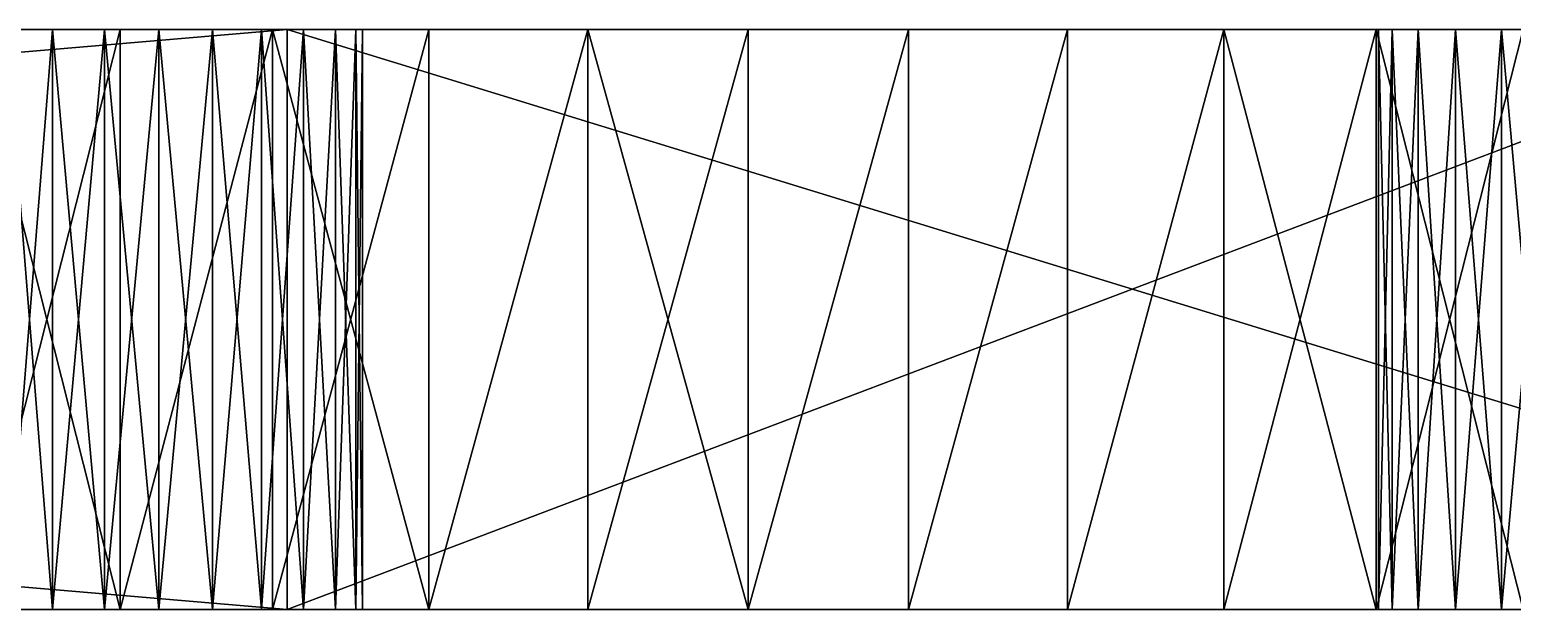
# Model space of a CAD drawing. Header units: metres. Extents: x -5.7 to 75.9, y 0 to 4.
# Drawn here: x 39.54 to 49.77, y 0 to 4 of the extents above; entities that cross this region are included whole.
import ezdxf

# ---------------------------------------------------------------- set-up
doc = ezdxf.new("R2010")
doc.units = ezdxf.units.M

msp = doc.modelspace()

# ---------------------------------------------------------------- linework, layer by layer
for points in [[(-5.696938, 4, 90), (-5.696938, 0, 90), (41.318542, 0, 90)], [(41.318542, 4, 90), (-5.696938, 4, 90), (41.318542, 0, 90)], [(41.318542, 4, -5), (41.318542, 0, -5), (-5.696938, 0, -5)], [(-5.696938, 4, -5), (41.318542, 4, -5), (-5.696938, 0, -5)], [(9, 4, 84), (-5.696938, 4, 90), (41.318542, 4, 90)], [(-5.696938, 4, -5), (9, 4), (41.318542, 4, -5)], [(14.571653, 4, 74.554253), (9, 4, 84), (41.318542, 4, 90)], [(9, 4), (14.957937, 4, 11.532753), (41.318542, 4, -5)], [(14.957937, 4, 74.234688), (14.571653, 4, 74.554253), (41.318542, 4, 90)], [(15.252613, 4, 73.829102), (14.957937, 4, 74.234688), (41.318542, 4, 90)], [(14.957937, 4, 11.532753), (15.252613, 4, 11.93834), (41.318542, 4, -5)], [(15.252613, 4, 73.829102), (41.318542, 4, 90), (39.382347, 4, 67.823776)], [(15.252613, 4, 11.93834), (39.382347, 4, 15.512235), (41.318542, 4, -5)], [(30.314461, 4, 25.777369), (30.452875, 4, 26.126965), (39.699814, 4, 18.025246)], [(39.382347, 4, 17.823774), (30.314461, 4, 25.777369), (39.699814, 4, 18.025246)], [(30.452875, 4, 57.873035), (39.699814, 4, 65.31076), (40.1651, 4, 53.189667)], [(39.151138, 4, 52.741959), (30.452875, 4, 57.873035), (40.1651, 4, 53.189667)], [(30.452875, 4, 26.126965), (39.151138, 4, 31.258041), (40.1651, 4, 30.810333)], [(30.452875, 4, 57.873035), (39.382347, 4, 65.512238), (39.699814, 4, 65.31076)], [(30.452875, 4, 26.126965), (40.1651, 4, 30.810333), (39.699814, 4, 18.025246)], [(40.1651, 4, 53.189667), (40.1651, 0, 53.189667), (39.151138, 0, 52.741959)], [(39.151138, 4, 52.741959), (40.1651, 4, 53.189667), (39.151138, 0, 52.741959)], [(40.1651, 4, 30.810333), (39.151138, 4, 31.258041), (40.1651, 0, 30.810333)], [(39.151138, 4, 31.258041), (39.151138, 0, 31.258041), (40.1651, 0, 30.810333)], [(39.382347, 4, 17.823774), (39.699814, 4, 18.025246), (39.382347, 0, 17.823774)], [(39.699814, 4, 18.025246), (39.699814, 0, 18.025246), (39.382347, 0, 17.823774)], [(39.382347, 4, 15.512235), (39.382347, 0, 15.512235), (39.699814, 0, 15.310764)], [(39.699814, 4, 15.310764), (39.382347, 4, 15.512235), (39.699814, 0, 15.310764)], [(39.382347, 4, 67.823776), (39.699814, 4, 68.025246), (39.699814, 0, 68.025246)], [(39.382347, 4, 67.823776), (39.699814, 0, 68.025246), (39.382347, 0, 67.823776)], [(39.699814, 4, 65.31076), (39.382347, 4, 65.512238), (39.382347, 0, 65.512238)], [(39.699814, 4, 65.31076), (39.382347, 0, 65.512238), (39.699814, 0, 65.31076)], [(39.382347, 4, 67.823776), (41.318542, 4, 90), (39.699814, 4, 68.025246)], [(39.382347, 4, 15.512235), (39.699814, 4, 15.310764), (41.318542, 4, -5)], [(39.699814, 4, 18.025246), (40.057411, 4, 18.141436), (39.699814, 0, 18.025246)], [(40.057411, 4, 18.141436), (40.057411, 0, 18.141436), (39.699814, 0, 18.025246)], [(40.057411, 4, 15.194573), (39.699814, 4, 15.310764), (39.699814, 0, 15.310764)], [(40.057411, 4, 15.194573), (39.699814, 0, 15.310764), (40.057411, 0, 15.194573)], [(39.699814, 4, 68.025246), (40.057411, 4, 68.141434), (40.057411, 0, 68.141434)], [(39.699814, 4, 68.025246), (40.057411, 0, 68.141434), (39.699814, 0, 68.025246)], [(39.699814, 4, 65.31076), (39.699814, 0, 65.31076), (40.057411, 0, 65.194572)], [(40.057411, 4, 65.194572), (39.699814, 4, 65.31076), (40.057411, 0, 65.194572)], [(39.699814, 4, 65.31076), (40.057411, 4, 65.194572), (40.1651, 4, 53.189667)], [(39.699814, 4, 68.025246), (41.318542, 4, 90), (40.057411, 4, 68.141434)], [(39.699814, 4, 15.310764), (40.057411, 4, 15.194573), (41.318542, 4, -5)], [(39.699814, 4, 18.025246), (40.1651, 4, 30.810333), (40.057411, 4, 18.141436)], [(40.057411, 4, 15.194573), (40.057411, 0, 15.194573), (40.432671, 0, 15.170964)], [(40.432671, 4, 15.170964), (40.057411, 4, 15.194573), (40.432671, 0, 15.170964)], [(40.057411, 4, 18.141436), (40.432671, 4, 18.165045), (40.057411, 0, 18.141436)], [(40.432671, 4, 18.165045), (40.432671, 0, 18.165045), (40.057411, 0, 18.141436)], [(40.057411, 4, 68.141434), (40.432671, 4, 68.165047), (40.057411, 0, 68.141434)], [(40.432671, 4, 68.165047), (40.432671, 0, 68.165047), (40.057411, 0, 68.141434)], [(40.057411, 4, 65.194572), (40.057411, 0, 65.194572), (40.432671, 0, 65.170967)], [(40.432671, 4, 65.170967), (40.057411, 4, 65.194572), (40.432671, 0, 65.170967)], [(40.057411, 4, 18.141436), (41.216045, 4, 30.458092), (40.432671, 4, 18.165045)], [(40.1651, 4, 53.189667), (40.057411, 4, 65.194572), (41.216045, 4, 53.541908)], [(40.057411, 4, 65.194572), (40.432671, 4, 65.170967), (41.216045, 4, 53.541908)], [(40.057411, 4, 68.141434), (41.318542, 4, 90), (40.432671, 4, 68.165047)], [(40.057411, 4, 15.194573), (40.432671, 4, 15.170964), (41.318542, 4, -5)], [(40.1651, 4, 30.810333), (41.216045, 4, 30.458092), (40.057411, 4, 18.141436)], [(41.216045, 4, 53.541908), (41.216045, 0, 53.541908), (40.1651, 0, 53.189667)], [(40.1651, 4, 53.189667), (41.216045, 4, 53.541908), (40.1651, 0, 53.189667)], [(41.216045, 4, 30.458092), (40.1651, 4, 30.810333), (40.1651, 0, 30.810333)], [(41.216045, 4, 30.458092), (40.1651, 0, 30.810333), (41.216045, 0, 30.458092)], [(40.432671, 4, 15.170964), (40.432671, 0, 15.170964), (40.80201, 0, 15.24142)], [(40.80201, 4, 15.24142), (40.432671, 4, 15.170964), (40.80201, 0, 15.24142)], [(40.432671, 4, 18.165045), (40.80201, 4, 18.094589), (40.432671, 0, 18.165045)], [(40.80201, 4, 18.094589), (40.80201, 0, 18.094589), (40.432671, 0, 18.165045)], [(40.432671, 4, 68.165047), (40.80201, 4, 68.094589), (40.80201, 0, 68.094589)], [(40.432671, 4, 68.165047), (40.80201, 0, 68.094589), (40.432671, 0, 68.165047)], [(40.432671, 4, 65.170967), (40.432671, 0, 65.170967), (40.80201, 0, 65.241417)], [(40.80201, 4, 65.241417), (40.432671, 4, 65.170967), (40.80201, 0, 65.241417)], [(41.216045, 4, 30.458092), (42.295006, 4, 30.204323), (40.432671, 4, 18.165045)], [(40.432671, 4, 18.165045), (42.295006, 4, 30.204323), (40.80201, 4, 18.094589)], [(41.216045, 4, 53.541908), (40.432671, 4, 65.170967), (42.295006, 4, 53.795677)], [(40.432671, 4, 65.170967), (40.80201, 4, 65.241417), (42.295006, 4, 53.795677)], [(40.432671, 4, 68.165047), (41.318542, 4, 90), (40.80201, 4, 68.094589)], [(41.318542, 4, -5), (40.432671, 4, 15.170964), (51.877586, 4, 4.785977)], [(40.432671, 4, 15.170964), (40.80201, 4, 15.24142), (51.877586, 4, 4.785977)], [(40.80201, 4, 15.24142), (40.80201, 0, 15.24142), (41.142223, 0, 15.401513)], [(41.142223, 4, 15.401513), (40.80201, 4, 15.24142), (41.142223, 0, 15.401513)], [(40.80201, 4, 18.094589), (41.142223, 4, 17.934496), (40.80201, 0, 18.094589)], [(41.142223, 4, 17.934496), (41.142223, 0, 17.934496), (40.80201, 0, 18.094589)], [(41.142223, 4, 65.401512), (40.80201, 4, 65.241417), (40.80201, 0, 65.241417)], [(41.142223, 4, 65.401512), (40.80201, 0, 65.241417), (41.142223, 0, 65.401512)], [(40.80201, 4, 68.094589), (41.142223, 4, 67.934494), (41.142223, 0, 67.934494)], [(40.80201, 4, 68.094589), (41.142223, 0, 67.934494), (40.80201, 0, 68.094589)], [(42.295006, 4, 30.204323), (43.39278, 4, 30.051189), (40.80201, 4, 18.094589)], [(43.39278, 4, 30.051189), (44.5, 4, 30), (40.80201, 4, 18.094589)], [(40.80201, 4, 18.094589), (44.5, 4, 30), (41.142223, 4, 17.934496)], [(40.80201, 4, 65.241417), (41.142223, 4, 65.401512), (43.39278, 4, 53.948811)], [(42.295006, 4, 53.795677), (40.80201, 4, 65.241417), (43.39278, 4, 53.948811)], [(41.142223, 4, 67.934494), (40.80201, 4, 68.094589), (54.348534, 4, 78.862305)], [(40.80201, 4, 68.094589), (41.318542, 4, 90), (54.348534, 4, 78.862305)], [(40.80201, 4, 15.24142), (41.142223, 4, 15.401513), (51.877586, 4, 4.785977)], [(41.142223, 4, 15.401513), (41.142223, 0, 15.401513), (41.431938, 0, 15.641184)], [(41.431938, 4, 15.641184), (41.142223, 4, 15.401513), (41.431938, 0, 15.641184)], [(41.142223, 4, 17.934496), (41.431938, 4, 17.694826), (41.142223, 0, 17.934496)], [(41.431938, 4, 17.694826), (41.431938, 0, 17.694826), (41.142223, 0, 17.934496)], [(41.142223, 4, 65.401512), (41.142223, 0, 65.401512), (41.431938, 0, 65.641182)], [(41.431938, 4, 65.641182), (41.142223, 4, 65.401512), (41.431938, 0, 65.641182)], [(41.142223, 4, 67.934494), (41.431938, 4, 67.694824), (41.431938, 0, 67.694824)], [(41.142223, 4, 67.934494), (41.431938, 0, 67.694824), (41.142223, 0, 67.934494)], [(41.431938, 4, 67.694824), (41.142223, 4, 67.934494), (49.382347, 4, 67.823776)], [(49.382347, 4, 67.823776), (41.142223, 4, 67.934494), (49.699814, 4, 68.025246)], [(41.142223, 4, 67.934494), (54.348534, 4, 78.862305), (49.699814, 4, 68.025246)], [(41.142223, 4, 65.401512), (41.431938, 4, 65.641182), (49.382347, 4, 65.512238)], [(41.142223, 4, 17.934496), (44.5, 4, 30), (49.382347, 4, 17.823774)], [(41.431938, 4, 17.694826), (41.142223, 4, 17.934496), (49.382347, 4, 17.823774)], [(41.142223, 4, 15.401513), (41.431938, 4, 15.641184), (49.382347, 4, 15.512235)], [(41.142223, 4, 65.401512), (49.382347, 4, 65.512238), (44.5, 4, 54)], [(43.39278, 4, 53.948811), (41.142223, 4, 65.401512), (44.5, 4, 54)], [(41.142223, 4, 15.401513), (49.382347, 4, 15.512235), (51.877586, 4, 4.785977)], [(41.216045, 4, 53.541908), (42.295006, 4, 53.795677), (42.295006, 0, 53.795677)], [(41.216045, 4, 53.541908), (42.295006, 0, 53.795677), (41.216045, 0, 53.541908)], [(42.295006, 4, 30.204323), (41.216045, 4, 30.458092), (41.216045, 0, 30.458092)], [(42.295006, 4, 30.204323), (41.216045, 0, 30.458092), (42.295006, 0, 30.204323)], [(41.318542, 4, 90), (41.318542, 0, 90), (54.348534, 0, 78.862305)], [(54.348534, 4, 78.862305), (41.318542, 4, 90), (54.348534, 0, 78.862305)], [(51.877586, 4, 4.785977), (51.877586, 0, 4.785977), (41.318542, 0, -5)], [(41.318542, 4, -5), (51.877586, 4, 4.785977), (41.318542, 0, -5)], [(41.652943, 4, 15.945374), (41.431938, 4, 15.641184), (41.652943, 0, 15.945374)], [(41.431938, 4, 15.641184), (41.431938, 0, 15.641184), (41.652943, 0, 15.945374)], [(41.431938, 4, 17.694826), (41.652943, 4, 17.390635), (41.431938, 0, 17.694826)], [(41.652943, 4, 17.390635), (41.652943, 0, 17.390635), (41.431938, 0, 17.694826)], [(41.652943, 4, 65.945374), (41.431938, 4, 65.641182), (41.652943, 0, 65.945374)], [(41.431938, 4, 65.641182), (41.431938, 0, 65.641182), (41.652943, 0, 65.945374)], [(41.431938, 4, 67.694824), (41.652943, 4, 67.390633), (41.652943, 0, 67.390633)], [(41.431938, 4, 67.694824), (41.652943, 0, 67.390633), (41.431938, 0, 67.694824)], [(41.431938, 4, 67.694824), (49.382347, 4, 67.823776), (49.124958, 4, 67.549683)], [(41.652943, 4, 67.390633), (41.431938, 4, 67.694824), (49.124958, 4, 67.549683)], [(41.431938, 4, 65.641182), (41.652943, 4, 65.945374), (49.124958, 4, 65.786324)], [(41.431938, 4, 65.641182), (49.124958, 4, 65.786324), (49.382347, 4, 65.512238)], [(41.652943, 4, 17.390635), (41.431938, 4, 17.694826), (49.124958, 4, 17.549683)], [(41.431938, 4, 17.694826), (49.382347, 4, 17.823774), (49.124958, 4, 17.549683)], [(41.431938, 4, 15.641184), (41.652943, 4, 15.945374), (49.124958, 4, 15.786326)], [(41.431938, 4, 15.641184), (49.124958, 4, 15.786326), (49.382347, 4, 15.512235)], [(41.652943, 4, 17.390635), (41.791359, 4, 17.041039), (41.652943, 0, 17.390635)], [(41.791359, 4, 17.041039), (41.791359, 0, 17.041039), (41.652943, 0, 17.390635)], [(41.652943, 4, 15.945374), (41.652943, 0, 15.945374), (41.791359, 0, 16.29497)], [(41.791359, 4, 16.29497), (41.652943, 4, 15.945374), (41.791359, 0, 16.29497)], [(41.652943, 4, 67.390633), (41.791359, 4, 67.041039), (41.791359, 0, 67.041039)], [(41.791359, 4, 66.294968), (41.652943, 4, 65.945374), (41.652943, 0, 65.945374)], [(41.652943, 4, 67.390633), (41.791359, 0, 67.041039), (41.652943, 0, 67.390633)], [(41.791359, 4, 66.294968), (41.652943, 0, 65.945374), (41.791359, 0, 66.294968)], [(41.652943, 4, 67.390633), (49.124958, 4, 67.549683), (48.943817, 4, 67.220192)], [(41.791359, 4, 67.041039), (41.652943, 4, 67.390633), (48.943817, 4, 67.220192)], [(41.652943, 4, 65.945374), (41.791359, 4, 66.294968), (48.943817, 4, 66.115814)], [(41.652943, 4, 65.945374), (48.943817, 4, 66.115814), (49.124958, 4, 65.786324)], [(41.652943, 4, 17.390635), (49.124958, 4, 17.549683), (48.943817, 4, 17.220192)], [(41.791359, 4, 17.041039), (41.652943, 4, 17.390635), (48.943817, 4, 17.220192)], [(41.652943, 4, 15.945374), (41.791359, 4, 16.29497), (48.943817, 4, 16.115818)], [(41.652943, 4, 15.945374), (48.943817, 4, 16.115818), (49.124958, 4, 15.786326)], [(41.791359, 4, 17.041039), (41.838482, 4, 16.668005), (41.791359, 0, 17.041039)], [(41.838482, 4, 16.668005), (41.838482, 0, 16.668005), (41.791359, 0, 17.041039)], [(41.838482, 4, 16.668005), (41.791359, 4, 16.29497), (41.791359, 0, 16.29497)], [(41.838482, 4, 16.668005), (41.791359, 0, 16.29497), (41.838482, 0, 16.668005)], [(41.791359, 4, 67.041039), (41.838482, 4, 66.668007), (41.838482, 0, 66.668007)], [(41.791359, 4, 67.041039), (41.838482, 0, 66.668007), (41.791359, 0, 67.041039)], [(41.838482, 4, 66.668007), (41.791359, 4, 66.294968), (41.791359, 0, 66.294968)], [(41.838482, 4, 66.668007), (41.791359, 0, 66.294968), (41.838482, 0, 66.668007)], [(41.791359, 4, 67.041039), (48.943817, 4, 67.220192), (48.850311, 4, 66.856003)], [(41.838482, 4, 66.668007), (41.791359, 4, 67.041039), (48.850311, 4, 66.856003)], [(41.791359, 4, 66.294968), (41.838482, 4, 66.668007), (48.850311, 4, 66.480003)], [(41.791359, 4, 66.294968), (48.850311, 4, 66.480003), (48.943817, 4, 66.115814)], [(41.791359, 4, 17.041039), (48.943817, 4, 17.220192), (48.850311, 4, 16.856005)], [(41.838482, 4, 16.668005), (41.791359, 4, 17.041039), (48.850311, 4, 16.856005)], [(41.791359, 4, 16.29497), (41.838482, 4, 16.668005), (48.850311, 4, 16.480005)], [(41.791359, 4, 16.29497), (48.850311, 4, 16.480005), (48.943817, 4, 16.115818)], [(41.838482, 4, 66.668007), (48.850311, 4, 66.856003), (48.850311, 4, 66.480003)], [(41.838482, 4, 16.668005), (48.850311, 4, 16.856005), (48.850311, 4, 16.480005)], [(43.39278, 4, 53.948811), (43.39278, 0, 53.948811), (42.295006, 0, 53.795677)], [(42.295006, 4, 53.795677), (43.39278, 4, 53.948811), (42.295006, 0, 53.795677)], [(43.39278, 4, 30.051189), (42.295006, 4, 30.204323), (42.295006, 0, 30.204323)], [(43.39278, 4, 30.051189), (42.295006, 0, 30.204323), (43.39278, 0, 30.051189)], [(44.5, 4, 54), (44.5, 0, 54), (43.39278, 0, 53.948811)], [(43.39278, 4, 53.948811), (44.5, 4, 54), (43.39278, 0, 53.948811)], [(44.5, 4, 30), (43.39278, 4, 30.051189), (44.5, 0, 30)], [(43.39278, 4, 30.051189), (43.39278, 0, 30.051189), (44.5, 0, 30)], [(45.60722, 4, 53.948811), (45.60722, 0, 53.948811), (44.5, 0, 54)], [(44.5, 4, 54), (45.60722, 4, 53.948811), (44.5, 0, 54)], [(45.60722, 4, 30.051189), (44.5, 4, 30), (44.5, 0, 30)], [(45.60722, 4, 30.051189), (44.5, 0, 30), (45.60722, 0, 30.051189)], [(44.5, 4, 30), (45.60722, 4, 30.051189), (49.382347, 4, 17.823774)], [(44.5, 4, 54), (49.382347, 4, 65.512238), (45.60722, 4, 53.948811)], [(46.704994, 4, 53.795677), (46.704994, 0, 53.795677), (45.60722, 0, 53.948811)], [(45.60722, 4, 53.948811), (46.704994, 4, 53.795677), (45.60722, 0, 53.948811)], [(46.704994, 4, 30.204323), (45.60722, 4, 30.051189), (45.60722, 0, 30.051189)], [(46.704994, 4, 30.204323), (45.60722, 0, 30.051189), (46.704994, 0, 30.204323)], [(49.382347, 4, 17.823774), (45.60722, 4, 30.051189), (49.699814, 4, 18.025246)], [(45.60722, 4, 30.051189), (46.704994, 4, 30.204323), (49.699814, 4, 18.025246)], [(49.382347, 4, 65.512238), (49.699814, 4, 65.31076), (45.60722, 4, 53.948811)], [(45.60722, 4, 53.948811), (49.699814, 4, 65.31076), (46.704994, 4, 53.795677)], [(46.704994, 4, 53.795677), (47.783955, 4, 53.541908), (46.704994, 0, 53.795677)], [(47.783955, 4, 53.541908), (47.783955, 0, 53.541908), (46.704994, 0, 53.795677)], [(47.783955, 4, 30.458092), (46.704994, 4, 30.204323), (46.704994, 0, 30.204323)], [(47.783955, 4, 30.458092), (46.704994, 0, 30.204323), (47.783955, 0, 30.458092)], [(49.699814, 4, 18.025246), (46.704994, 4, 30.204323), (50.057411, 4, 18.141436)], [(46.704994, 4, 30.204323), (47.783955, 4, 30.458092), (50.057411, 4, 18.141436)], [(49.699814, 4, 65.31076), (50.057411, 4, 65.194572), (46.704994, 4, 53.795677)], [(46.704994, 4, 53.795677), (50.057411, 4, 65.194572), (47.783955, 4, 53.541908)], [(47.783955, 4, 53.541908), (48.8349, 4, 53.189667), (47.783955, 0, 53.541908)], [(48.8349, 4, 53.189667), (48.8349, 0, 53.189667), (47.783955, 0, 53.541908)], [(48.8349, 4, 30.810333), (47.783955, 4, 30.458092), (48.8349, 0, 30.810333)], [(47.783955, 4, 30.458092), (47.783955, 0, 30.458092), (48.8349, 0, 30.810333)], [(50.057411, 4, 18.141436), (47.783955, 4, 30.458092), (50.432671, 4, 18.165045)], [(47.783955, 4, 30.458092), (48.8349, 4, 30.810333), (50.432671, 4, 18.165045)], [(50.057411, 4, 65.194572), (50.432671, 4, 65.170967), (47.783955, 4, 53.541908)], [(47.783955, 4, 53.541908), (50.432671, 4, 65.170967), (48.8349, 4, 53.189667)], [(48.8349, 4, 53.189667), (49.848862, 4, 52.741959), (49.848862, 0, 52.741959)], [(48.8349, 4, 53.189667), (49.848862, 0, 52.741959), (48.8349, 0, 53.189667)], [(49.848862, 4, 31.258041), (48.8349, 4, 30.810333), (48.8349, 0, 30.810333)], [(49.848862, 4, 31.258041), (48.8349, 0, 30.810333), (49.848862, 0, 31.258041)], [(48.8349, 4, 30.810333), (49.848862, 4, 31.258041), (58.511829, 4, 26.312)], [(48.8349, 4, 30.810333), (58.511829, 4, 26.312), (50.80201, 4, 18.094589)], [(50.432671, 4, 18.165045), (48.8349, 4, 30.810333), (50.80201, 4, 18.094589)], [(50.432671, 4, 65.170967), (50.80201, 4, 65.241417), (48.8349, 4, 53.189667)], [(48.8349, 4, 53.189667), (50.80201, 4, 65.241417), (49.848862, 4, 52.741959)], [(48.850311, 4, 66.856003), (48.943817, 4, 67.220192), (48.943817, 0, 67.220192)], [(48.850311, 4, 66.856003), (48.943817, 0, 67.220192), (48.850311, 0, 66.856003)], [(48.850311, 4, 66.856003), (48.850311, 0, 66.856003), (48.850311, 0, 66.480003)], [(48.850311, 4, 66.480003), (48.850311, 4, 66.856003), (48.850311, 0, 66.480003)], [(48.943817, 4, 66.115814), (48.850311, 4, 66.480003), (48.850311, 0, 66.480003)], [(48.943817, 4, 66.115814), (48.850311, 0, 66.480003), (48.943817, 0, 66.115814)], [(48.943817, 4, 17.220192), (48.943817, 0, 17.220192), (48.850311, 0, 16.856005)], [(48.850311, 4, 16.856005), (48.943817, 4, 17.220192), (48.850311, 0, 16.856005)], [(48.850311, 4, 16.856005), (48.850311, 0, 16.856005), (48.850311, 0, 16.480005)], [(48.850311, 4, 16.480005), (48.850311, 4, 16.856005), (48.850311, 0, 16.480005)], [(48.850311, 4, 16.480005), (48.850311, 0, 16.480005), (48.943817, 0, 16.115818)], [(48.943817, 4, 16.115818), (48.850311, 4, 16.480005), (48.943817, 0, 16.115818)], [(48.943817, 4, 67.220192), (49.124958, 4, 67.549683), (49.124958, 0, 67.549683)], [(48.943817, 4, 67.220192), (49.124958, 0, 67.549683), (48.943817, 0, 67.220192)], [(49.124958, 4, 65.786324), (48.943817, 4, 66.115814), (48.943817, 0, 66.115814)], [(49.124958, 4, 65.786324), (48.943817, 0, 66.115814), (49.124958, 0, 65.786324)], [(48.943817, 4, 17.220192), (49.124958, 4, 17.549683), (49.124958, 0, 17.549683)], [(48.943817, 4, 17.220192), (49.124958, 0, 17.549683), (48.943817, 0, 17.220192)], [(49.124958, 4, 15.786326), (48.943817, 4, 16.115818), (48.943817, 0, 16.115818)], [(49.124958, 4, 15.786326), (48.943817, 0, 16.115818), (49.124958, 0, 15.786326)], [(49.124958, 4, 67.549683), (49.382347, 4, 67.823776), (49.124958, 0, 67.549683)], [(49.382347, 4, 67.823776), (49.382347, 0, 67.823776), (49.124958, 0, 67.549683)], [(49.124958, 4, 65.786324), (49.124958, 0, 65.786324), (49.382347, 0, 65.512238)], [(49.382347, 4, 65.512238), (49.124958, 4, 65.786324), (49.382347, 0, 65.512238)], [(49.124958, 4, 17.549683), (49.382347, 4, 17.823774), (49.124958, 0, 17.549683)], [(49.382347, 4, 17.823774), (49.382347, 0, 17.823774), (49.124958, 0, 17.549683)], [(49.124958, 4, 15.786326), (49.124958, 0, 15.786326), (49.382347, 0, 15.512235)], [(49.382347, 4, 15.512235), (49.124958, 4, 15.786326), (49.382347, 0, 15.512235)], [(49.382347, 4, 67.823776), (49.699814, 4, 68.025246), (49.699814, 0, 68.025246)], [(49.382347, 4, 67.823776), (49.699814, 0, 68.025246), (49.382347, 0, 67.823776)], [(49.699814, 4, 65.31076), (49.382347, 4, 65.512238), (49.382347, 0, 65.512238)], [(49.699814, 4, 65.31076), (49.382347, 0, 65.512238), (49.699814, 0, 65.31076)], [(49.382347, 4, 17.823774), (49.699814, 4, 18.025246), (49.382347, 0, 17.823774)], [(49.699814, 4, 18.025246), (49.699814, 0, 18.025246), (49.382347, 0, 17.823774)], [(49.382347, 4, 15.512235), (49.382347, 0, 15.512235), (49.699814, 0, 15.310764)], [(49.699814, 4, 15.310764), (49.382347, 4, 15.512235), (49.699814, 0, 15.310764)], [(49.382347, 4, 15.512235), (49.699814, 4, 15.310764), (51.877586, 4, 4.785977)], [(49.699814, 4, 68.025246), (50.057411, 4, 68.141434), (50.057411, 0, 68.141434)], [(49.699814, 4, 68.025246), (50.057411, 0, 68.141434), (49.699814, 0, 68.025246)], [(49.699814, 4, 65.31076), (49.699814, 0, 65.31076), (50.057411, 0, 65.194572)], [(50.057411, 4, 65.194572), (49.699814, 4, 65.31076), (50.057411, 0, 65.194572)], [(49.699814, 4, 18.025246), (50.057411, 4, 18.141436), (49.699814, 0, 18.025246)], [(50.057411, 4, 18.141436), (50.057411, 0, 18.141436), (49.699814, 0, 18.025246)], [(50.057411, 4, 15.194573), (49.699814, 4, 15.310764), (49.699814, 0, 15.310764)], [(50.057411, 4, 15.194573), (49.699814, 0, 15.310764), (50.057411, 0, 15.194573)], [(49.699814, 4, 68.025246), (54.348534, 4, 78.862305), (50.057411, 4, 68.141434)], [(49.699814, 4, 15.310764), (50.057411, 4, 15.194573), (51.877586, 4, 4.785977)], [(41.318542, 0, 90), (-5.696938, 0, 90), (9, 0, 84)], [(41.318542, 0, -5), (9, 0), (-5.696938, 0, -5)], [(41.318542, 0, 90), (9, 0, 84), (14.571653, 0, 74.554253)], [(41.318542, 0, -5), (14.957937, 0, 11.532753), (9, 0)], [(41.318542, 0, 90), (14.571653, 0, 74.554253), (14.957937, 0, 74.234688)], [(41.318542, 0, 90), (14.957937, 0, 74.234688), (15.252613, 0, 73.829102)], [(41.318542, 0, -5), (15.252613, 0, 11.93834), (14.957937, 0, 11.532753)], [(39.382347, 0, 67.823776), (41.318542, 0, 90), (15.252613, 0, 73.829102)], [(41.318542, 0, -5), (39.382347, 0, 15.512235), (15.252613, 0, 11.93834)], [(39.699814, 0, 18.025246), (30.452875, 0, 26.126965), (30.314461, 0, 25.777369)], [(39.699814, 0, 18.025246), (30.314461, 0, 25.777369), (39.382347, 0, 17.823774)], [(40.1651, 0, 53.189667), (30.452875, 0, 57.873035), (39.151138, 0, 52.741959)], [(40.1651, 0, 53.189667), (39.699814, 0, 65.31076), (30.452875, 0, 57.873035)], [(40.1651, 0, 30.810333), (39.151138, 0, 31.258041), (30.452875, 0, 26.126965)], [(39.699814, 0, 65.31076), (39.382347, 0, 65.512238), (30.452875, 0, 57.873035)], [(39.699814, 0, 18.025246), (40.1651, 0, 30.810333), (30.452875, 0, 26.126965)], [(39.699814, 0, 68.025246), (41.318542, 0, 90), (39.382347, 0, 67.823776)], [(41.318542, 0, -5), (39.699814, 0, 15.310764), (39.382347, 0, 15.512235)], [(40.057411, 0, 18.141436), (40.1651, 0, 30.810333), (39.699814, 0, 18.025246)], [(40.1651, 0, 53.189667), (40.057411, 0, 65.194572), (39.699814, 0, 65.31076)], [(40.057411, 0, 68.141434), (41.318542, 0, 90), (39.699814, 0, 68.025246)], [(41.318542, 0, -5), (40.057411, 0, 15.194573), (39.699814, 0, 15.310764)], [(40.057411, 0, 18.141436), (41.216045, 0, 30.458092), (40.1651, 0, 30.810333)], [(40.432671, 0, 18.165045), (41.216045, 0, 30.458092), (40.057411, 0, 18.141436)], [(41.216045, 0, 53.541908), (40.432671, 0, 65.170967), (40.057411, 0, 65.194572)], [(41.216045, 0, 53.541908), (40.057411, 0, 65.194572), (40.1651, 0, 53.189667)], [(40.432671, 0, 68.165047), (41.318542, 0, 90), (40.057411, 0, 68.141434)], [(41.318542, 0, -5), (40.432671, 0, 15.170964), (40.057411, 0, 15.194573)], [(40.432671, 0, 18.165045), (42.295006, 0, 30.204323), (41.216045, 0, 30.458092)], [(40.80201, 0, 18.094589), (42.295006, 0, 30.204323), (40.432671, 0, 18.165045)], [(42.295006, 0, 53.795677), (40.80201, 0, 65.241417), (40.432671, 0, 65.170967)], [(42.295006, 0, 53.795677), (40.432671, 0, 65.170967), (41.216045, 0, 53.541908)], [(40.80201, 0, 68.094589), (41.318542, 0, 90), (40.432671, 0, 68.165047)], [(51.877586, 0, 4.785977), (40.432671, 0, 15.170964), (41.318542, 0, -5)], [(51.877586, 0, 4.785977), (40.80201, 0, 15.24142), (40.432671, 0, 15.170964)], [(40.80201, 0, 18.094589), (43.39278, 0, 30.051189), (42.295006, 0, 30.204323)], [(40.80201, 0, 18.094589), (44.5, 0, 30), (43.39278, 0, 30.051189)], [(41.142223, 0, 17.934496), (44.5, 0, 30), (40.80201, 0, 18.094589)], [(43.39278, 0, 53.948811), (41.142223, 0, 65.401512), (40.80201, 0, 65.241417)], [(43.39278, 0, 53.948811), (40.80201, 0, 65.241417), (42.295006, 0, 53.795677)], [(54.348534, 0, 78.862305), (40.80201, 0, 68.094589), (41.142223, 0, 67.934494)], [(54.348534, 0, 78.862305), (41.318542, 0, 90), (40.80201, 0, 68.094589)], [(51.877586, 0, 4.785977), (41.142223, 0, 15.401513), (40.80201, 0, 15.24142)], [(49.382347, 0, 67.823776), (41.142223, 0, 67.934494), (41.431938, 0, 67.694824)], [(49.699814, 0, 68.025246), (54.348534, 0, 78.862305), (41.142223, 0, 67.934494)], [(49.699814, 0, 68.025246), (41.142223, 0, 67.934494), (49.382347, 0, 67.823776)], [(49.382347, 0, 65.512238), (41.431938, 0, 65.641182), (41.142223, 0, 65.401512)], [(49.382347, 0, 17.823774), (41.142223, 0, 17.934496), (41.431938, 0, 17.694826)], [(49.382347, 0, 17.823774), (44.5, 0, 30), (41.142223, 0, 17.934496)], [(44.5, 0, 54), (49.382347, 0, 65.512238), (41.142223, 0, 65.401512)], [(49.382347, 0, 15.512235), (41.431938, 0, 15.641184), (41.142223, 0, 15.401513)], [(44.5, 0, 54), (41.142223, 0, 65.401512), (43.39278, 0, 53.948811)], [(51.877586, 0, 4.785977), (49.382347, 0, 15.512235), (41.142223, 0, 15.401513)], [(49.124958, 0, 67.549683), (41.431938, 0, 67.694824), (41.652943, 0, 67.390633)], [(49.124958, 0, 67.549683), (49.382347, 0, 67.823776), (41.431938, 0, 67.694824)], [(49.124958, 0, 65.786324), (41.652943, 0, 65.945374), (41.431938, 0, 65.641182)], [(49.382347, 0, 65.512238), (49.124958, 0, 65.786324), (41.431938, 0, 65.641182)], [(49.124958, 0, 17.549683), (41.431938, 0, 17.694826), (41.652943, 0, 17.390635)], [(49.124958, 0, 17.549683), (49.382347, 0, 17.823774), (41.431938, 0, 17.694826)], [(49.124958, 0, 15.786326), (41.652943, 0, 15.945374), (41.431938, 0, 15.641184)], [(49.382347, 0, 15.512235), (49.124958, 0, 15.786326), (41.431938, 0, 15.641184)], [(48.943817, 0, 67.220192), (49.124958, 0, 67.549683), (41.652943, 0, 67.390633)], [(48.943817, 0, 67.220192), (41.652943, 0, 67.390633), (41.791359, 0, 67.041039)], [(48.943817, 0, 66.115814), (41.791359, 0, 66.294968), (41.652943, 0, 65.945374)], [(49.124958, 0, 65.786324), (48.943817, 0, 66.115814), (41.652943, 0, 65.945374)], [(48.943817, 0, 17.220192), (41.652943, 0, 17.390635), (41.791359, 0, 17.041039)], [(48.943817, 0, 17.220192), (49.124958, 0, 17.549683), (41.652943, 0, 17.390635)], [(48.943817, 0, 16.115818), (41.791359, 0, 16.29497), (41.652943, 0, 15.945374)], [(49.124958, 0, 15.786326), (48.943817, 0, 16.115818), (41.652943, 0, 15.945374)], [(48.850311, 0, 66.856003), (48.943817, 0, 67.220192), (41.791359, 0, 67.041039)], [(48.850311, 0, 66.856003), (41.791359, 0, 67.041039), (41.838482, 0, 66.668007)], [(48.850311, 0, 66.480003), (41.838482, 0, 66.668007), (41.791359, 0, 66.294968)], [(48.943817, 0, 66.115814), (48.850311, 0, 66.480003), (41.791359, 0, 66.294968)], [(48.850311, 0, 16.856005), (41.791359, 0, 17.041039), (41.838482, 0, 16.668005)], [(48.850311, 0, 16.856005), (48.943817, 0, 17.220192), (41.791359, 0, 17.041039)], [(48.850311, 0, 16.480005), (41.838482, 0, 16.668005), (41.791359, 0, 16.29497)], [(48.943817, 0, 16.115818), (48.850311, 0, 16.480005), (41.791359, 0, 16.29497)], [(48.850311, 0, 66.480003), (48.850311, 0, 66.856003), (41.838482, 0, 66.668007)], [(48.850311, 0, 16.480005), (48.850311, 0, 16.856005), (41.838482, 0, 16.668005)], [(49.382347, 0, 17.823774), (45.60722, 0, 30.051189), (44.5, 0, 30)], [(45.60722, 0, 53.948811), (49.382347, 0, 65.512238), (44.5, 0, 54)], [(49.699814, 0, 18.025246), (45.60722, 0, 30.051189), (49.382347, 0, 17.823774)], [(49.699814, 0, 18.025246), (46.704994, 0, 30.204323), (45.60722, 0, 30.051189)], [(45.60722, 0, 53.948811), (49.699814, 0, 65.31076), (49.382347, 0, 65.512238)], [(46.704994, 0, 53.795677), (49.699814, 0, 65.31076), (45.60722, 0, 53.948811)], [(50.057411, 0, 18.141436), (46.704994, 0, 30.204323), (49.699814, 0, 18.025246)], [(50.057411, 0, 18.141436), (47.783955, 0, 30.458092), (46.704994, 0, 30.204323)], [(46.704994, 0, 53.795677), (50.057411, 0, 65.194572), (49.699814, 0, 65.31076)], [(47.783955, 0, 53.541908), (50.057411, 0, 65.194572), (46.704994, 0, 53.795677)], [(50.432671, 0, 18.165045), (47.783955, 0, 30.458092), (50.057411, 0, 18.141436)], [(50.432671, 0, 18.165045), (48.8349, 0, 30.810333), (47.783955, 0, 30.458092)], [(47.783955, 0, 53.541908), (50.432671, 0, 65.170967), (50.057411, 0, 65.194572)], [(48.8349, 0, 53.189667), (50.432671, 0, 65.170967), (47.783955, 0, 53.541908)], [(58.511829, 0, 26.312), (49.848862, 0, 31.258041), (48.8349, 0, 30.810333)], [(50.80201, 0, 18.094589), (58.511829, 0, 26.312), (48.8349, 0, 30.810333)], [(50.80201, 0, 18.094589), (48.8349, 0, 30.810333), (50.432671, 0, 18.165045)], [(48.8349, 0, 53.189667), (50.80201, 0, 65.241417), (50.432671, 0, 65.170967)], [(49.848862, 0, 52.741959), (50.80201, 0, 65.241417), (48.8349, 0, 53.189667)], [(51.877586, 0, 4.785977), (49.699814, 0, 15.310764), (49.382347, 0, 15.512235)], [(50.057411, 0, 68.141434), (54.348534, 0, 78.862305), (49.699814, 0, 68.025246)], [(51.877586, 0, 4.785977), (50.057411, 0, 15.194573), (49.699814, 0, 15.310764)]]:
    msp.add_3dface(points)

doc.saveas('drawing.dxf')
